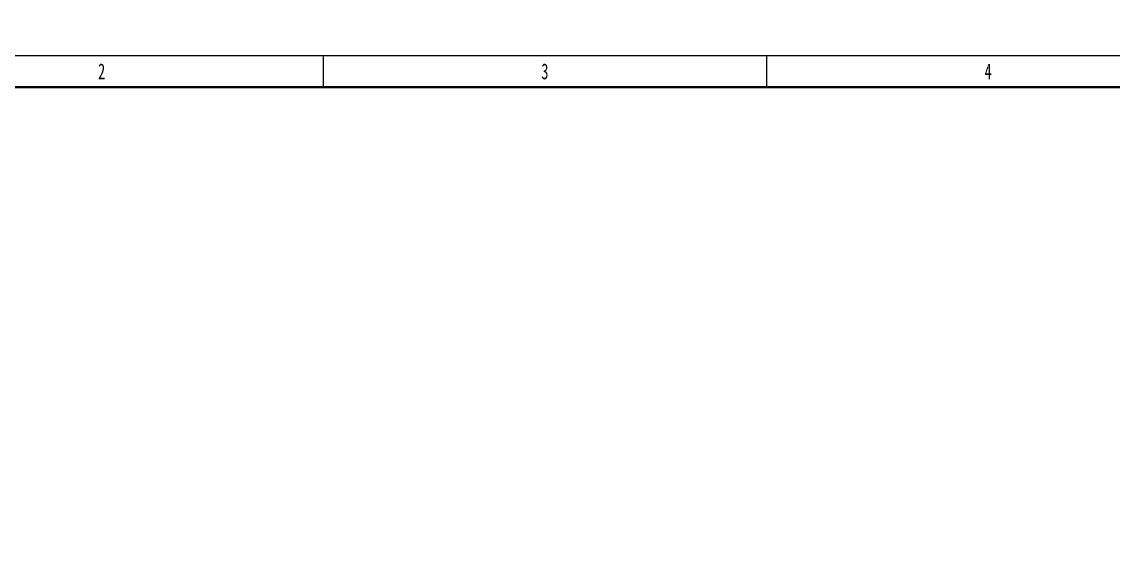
# Model space of a CAD drawing. Header units: millimetres. Extents: x -631 to 3210, y -446 to 2288.
# Drawn here: x -353 to 164, y 1134 to 1382 of the extents above; entities that cross this region are included whole.
import ezdxf
from ezdxf.enums import TextEntityAlignment as Align

# ---------------------------------------------------------------- set-up
doc = ezdxf.new("R2010")
doc.units = ezdxf.units.MM
doc.layers.get('0').update_dxf_attribs({"lineweight": 18})
for name, color, linetype, lineweight in [('尺寸线层', 3, 'Continuous', 18), ('粗实线层', 7, 'Continuous', 35), ('细实线层', 7, 'Continuous', 18)]:
    doc.layers.add(name, color=color, linetype=linetype, lineweight=lineweight)
doc.styles.get("Standard").update_dxf_attribs({"font": 'txt.shx', "bigfont": 'gbcbig.shx'})
doc.styles.add('标准', font='', dxfattribs={"width": 0.667})
doc.styles.get('标准').set_extended_font_data('宋体')
doc.dimstyles.get("Standard").update_dxf_attribs({"dimscale": 3, "dimtxt": 0.18, "dimasz": 0.18, "dimexe": 0.18, "dimexo": 0.0625, "dimgap": 0.09, "dimtad": 0, "dimtih": 1, "dimtoh": 1, "dimdec": 4, "dimzin": 0, "dimdsep": 46, "dimtxsty": 'Standard', "dimcen": 0.09, "dimdle": 0.36, "dimadec": 0, "dimazin": 0, "dimtfac": 1, "dimtdec": 4, "dimtofl": 0, "dimtmove": 0, "dimatfit": 3, "dimfxl": 0, "dimtolj": 1, "dimtzin": 0, "dimarcsym": 0})

# ---------------------------------------------------------------- blocks, each defined once
blk = doc.blocks.new('*X2')
at = {"layer": '粗实线层'}
blk.add_line((-185, 143.5), (205, 143.5), dxfattribs=at)
at = {"layer": '细实线层'}
for p, q in [((-210, 148.5), (210, 148.5)), ((-70, 148.5), (-70, 143.5)), ((0, 148.5), (0, 143.5))]:
    blk.add_line(p, q, dxfattribs=at)
at = {"layer": '尺寸线层', "style": '标准'}
for tag, height, width, p in [('T1', 2.5, 0.667, (-175, 146)), ('T2', 2.5, 0.667, (-105, 146)), ('T3', 2.5, 0.667, (-35, 146)), ('T4', 2.5, 0.667, (35, 146)), ('T5', 2.5, 0.667, (105, 146)), ('T6', 2.5, 0.667, (175, 146)), ('R1', 2.5, 0.667, (207.5, 111.38)), ('SQE', 3.5, 0.667, (-188.18, 80.99)), ('试制车间', 3.5, 0.28375, (-188.18, 73.99)), ('涂装车间（装配）', 3.5, 0.147264, (-188.18, 66.99)), ('涂装车间（涂装）', 3.5, 0.147264, (-188.18, 59.99)), ('国际内装车间', 3.5, 0.189302, (-188.18, 52.99)), ('地铁复合车间', 3.5, 0.186278, (-188.18, 46.02)), ('屏蔽门车间', 3.5, 0.225254, (-188.18, 39.14)), ('R2', 2.5, 0.667, (207.5, 37.12)), ('电器车间', 3.5, 0.292284, (-188.18, 32.21)), ('玻璃钢车间', 3.5, 0.225603, (-188.18, 25.29)), ('城轨内装车间', 3.5, 0.186278, (-188.18, 18.29)), ('不锈钢箱体车间', 3.5, 0.15932, (-188.18, 11.29)), ('门系统总装车间', 3.5, 0.161527, (-188.18, 4.29)), ('座椅厨房车间', 3.5, 0.186516, (-188.18, -2.71)), ('碳钢车间', 3.5, 0.28375, (-188.18, -9.71)), ('铝不锈钢车间', 3.5, 0.186397, (-188.18, -16.71)), ('风挡车间', 3.5, 0.284026, (-188.18, -23.71)), ('风道车间', 3.5, 0.284026, (-188.18, -30.71)), ('动车内装车间', 3.5, 0.186397, (-188.18, -37.71)), ('R3', 2.5, 0.667, (207.5, -37.12)), ('采购部', 3.5, 0.378308, (-188.18, -44.71)), ('检修服务部', 3.5, 0.223014, (-188.18, -51.71)), ('品管部', 3.5, 0.389426, (-188.18, -58.71)), ('生产保障部', 3.5, 0.223356, (-188.18, -65.71)), ('工业化部', 3.5, 0.281557, (-188.18, -72.71)), ('研发部', 3.5, 0.3788, (-188.18, -79.71)), ('旧底图总号', 3, 0.667, (-197.5, -100.5)), ('R4', 2.5, 0.667, (207.5, -111.38)), ('底图总号', 3, 0.667, (-197.5, -113.5)), ('签字', 3, 0.667, (-197.5, -126.5)), ('日期', 3, 0.667, (-197.5, -139.5)), ('B1', 2.5, 0.667, (-175, -146)), ('B2', 2.5, 0.667, (-105, -146)), ('B3', 2.5, 0.667, (-35, -146)), ('B4', 2.5, 0.667, (35, -146)), ('B5', 2.5, 0.667, (105, -146)), ('B6', 2.5, 0.667, (175, -146))]:
    blk.add_attdef(tag, text='', height=height, dxfattribs=dict(at, width=width)).set_placement(p, align=Align.MIDDLE_CENTER)
at = {"layer": '尺寸线层', "style": '标准', "width": 0.667}
blk.add_attdef('图号', text='', height=5.33, rotation=180, dxfattribs=at).set_placement((-160, 138.5), align=Align.MIDDLE_CENTER)
blk = doc.blocks.new('*X212')
at = {"color": 0, "char_height": 7.5, "width": 300, "attachment_point": 1, "rotation": 90}
for s, insert in [('+0,30', (102.86, 1073.18)), ('0', (110.04, 1082.47)), ('9', (110.04, 1066.04))]:
    blk.add_mtext(s, dxfattribs=dict(at, insert=insert))
blk = doc.blocks.new('*X211')
at = {"layer": '尺寸线层', "linetype": 'Continuous'}
for points in [[(119.41, 1056.51), (120.66, 1064.01), (118.16, 1064.01)], [(119.41, 1047.51), (120.66, 1040.01), (118.16, 1040.01)]]:
    blk.add_hatch(color=0, dxfattribs=at).paths.add_polyline_path(points, flags=0)
at = {"layer": '尺寸线层', "color": 0, "linetype": 'Continuous'}
for p, q in [((119.41, 1107.47), (119.41, 1032.51)), ((64.17, 1056.51), (123.16, 1056.51)), ((66.67, 1047.51), (123.16, 1047.51))]:
    blk.add_line(p, q, dxfattribs=at)
at = {"layer": '尺寸线层', "color": 0}
blk.add_blockref('*X212', (0, 0), dxfattribs=at)

msp = doc.modelspace()

# ---------------------------------------------------------------- block references
ref = msp.add_blockref('*X2', (0, 921), dxfattribs=dict(xscale=3, yscale=3, zscale=3))
ref.add_attrib('T2', '2', dxfattribs={"layer": '尺寸线层', "height": 7.5, "style": '标准', "width": 0.667}).set_placement((-315, 1359), align=Align.MIDDLE_CENTER)
ref.add_attrib('T3', '3', dxfattribs={"layer": '尺寸线层', "height": 7.5, "style": '标准', "width": 0.667}).set_placement((-105, 1359), align=Align.MIDDLE_CENTER)
ref.add_attrib('T4', '4', dxfattribs={"layer": '尺寸线层', "height": 7.5, "style": '标准', "width": 0.667}).set_placement((105, 1359), align=Align.MIDDLE_CENTER)

# ---------------------------------------------------------------- dimensions: what is measured, and where the dimension line sits
at = {"layer": '尺寸线层'}
dim = msp.add_linear_dim(base=(119.411, 1047.513), p1=(62.291, 1056.513), p2=(64.791, 1047.513), angle=90, dimstyle='Standard', override={"dimtxt": 2.5, "dimasz": 2.5, "dimexe": 1.25, "dimexo": 0.625, "dimgap": 0.625, "dimtad": 1, "dimtih": 0, "dimtoh": 0, "dimdec": 2, "dimzin": 8, "dimdsep": 44, "dimsah": 1, "dimdle": 5, "dimtol": 1, "dimtp": 0.3, "dimtm": 0, "dimtdec": 2, "dimtofl": 1, "dimatfit": 0, "dimtfill": 1, "dimtzin": 8}, dxfattribs=at)
dim.commit()
dim.dimension.update_dxf_attribs({"geometry": '*X211', "text_midpoint": (119.411, 1087.291), "dimtype": 160})

doc.saveas('drawing.dxf')
